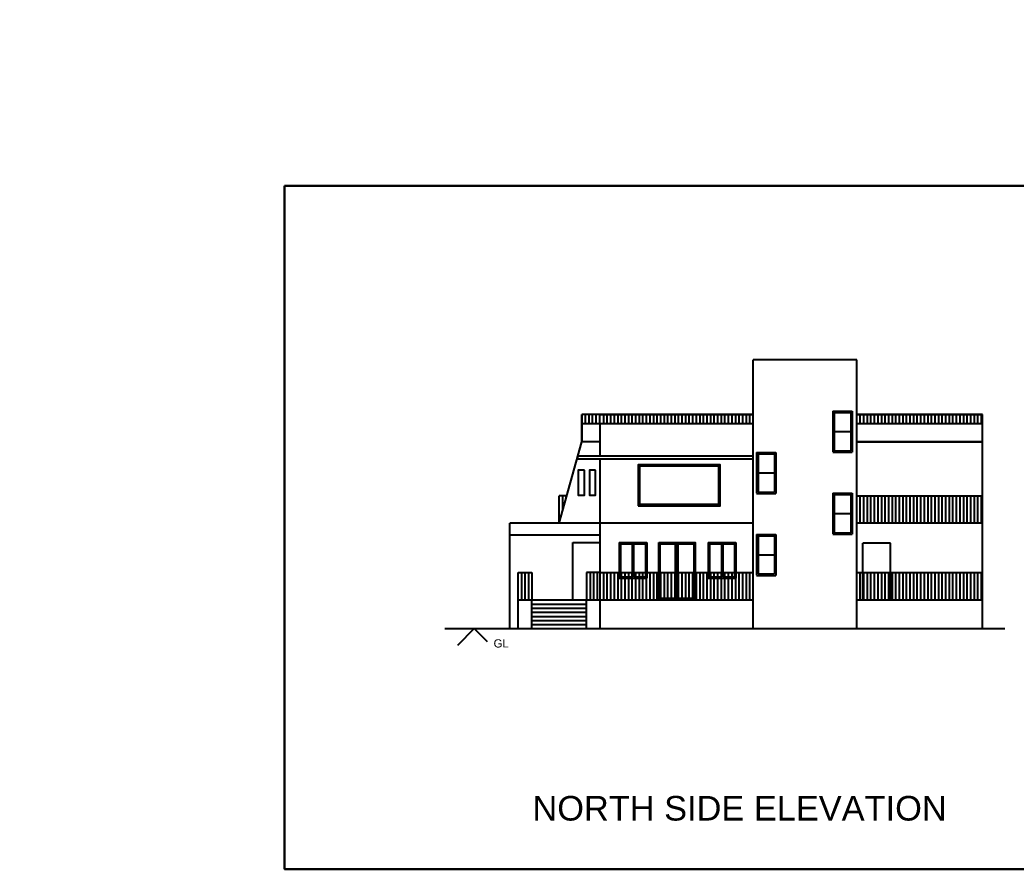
# Model space of a CAD drawing. Header units: metres. Extents: x 3586 to 7307, y 3108 to 6437.
# Drawn here: x 3950.34 to 3986.8, y 3199.54 to 3230.61 of the extents above; entities that cross this region are included whole.
import ezdxf

# ---------------------------------------------------------------- set-up
doc = ezdxf.new("R2010")
doc.units = ezdxf.units.M
for name, color, linetype in [('DOORS', 170, 'Continuous'), ('PDF2_0', 7, 'Continuous'), ('wall', 7, 'Continuous'), ('window', 140, 'Continuous')]:
    doc.layers.add(name, color=color, linetype=linetype)
doc.styles.get("Standard").update_dxf_attribs({"font": 'arial.ttf'})

msp = doc.modelspace()

# ---------------------------------------------------------------- hatches: boundary and pattern name
at = {"layer": 'wall'}
h = msp.add_hatch(dxfattribs=at)
h.set_pattern_fill('ANSI35', color=256, scale=0.05)
h.paths.add_polyline_path([(3848.167, 3244.318), (3847.867, 3244.318), (3847.867, 3242.318), (3847.017, 3242.318), (3847.017, 3242.018), (3848.167, 3242.018)])
h.paths.add_polyline_path([(3852.152, 3245.618), (3850.231, 3245.618), (3850.231, 3245.318), (3852.152, 3245.318)])
h.paths.add_polyline_path([(3851.467, 3245.965), (3851.167, 3245.965), (3851.167, 3245.618), (3851.467, 3245.618)])
h.paths.add_polyline_path([(3851.467, 3247.368), (3851.426, 3247.368), (3851.426, 3247.367), (3851.301, 3247.367), (3851.167, 3247.368), (3851.167, 3246.965), (3851.467, 3246.965)])
h.paths.add_polyline_path([(3851.467, 3249.264), (3851.167, 3249.264), (3851.167, 3248.868), (3851.467, 3248.868)])
h.paths.add_polyline_path([(3851.467, 3250.618), (3851.167, 3250.618), (3851.167, 3250.264), (3851.467, 3250.264)])
h.paths.add_polyline_path([(3852.152, 3250.918), (3849.167, 3250.918), (3849.167, 3250.618), (3852.152, 3250.618)])
h.paths.add_polyline_path([(3849.167, 3250.918), (3848.231, 3250.921), (3848.231, 3250.618), (3849.167, 3250.618)])
h.paths.add_polyline_path([(3842.167, 3247.118), (3841.867, 3247.118), (3841.867, 3245.618), (3842.167, 3245.618)])
h.paths.add_polyline_path([(3837.367, 3245.965), (3837.067, 3245.965), (3837.067, 3245.618), (3837.367, 3245.618)])
h.paths.add_polyline_path([(3837.367, 3248.418), (3837.067, 3248.418), (3837.067, 3246.965), (3837.367, 3246.965)])
h.paths.add_polyline_path([(3916.648, 3245.142), (3915.359, 3245.142), (3915.359, 3250.442), (3915.059, 3250.442), (3915.059, 3245.142), (3913.77, 3245.142), (3913.77, 3244.842), (3916.648, 3244.842)])
h.paths.add_polyline_path([(3913.07, 3245.142), (3912.414, 3245.142), (3912.414, 3244.842), (3913.07, 3244.842)])
h.paths.add_polyline_path([(3912.014, 3245.142), (3910.943, 3245.142), (3910.943, 3244.842), (3912.014, 3244.842)])
h.paths.add_polyline_path([(3910.243, 3245.142), (3908.656, 3245.142), (3908.656, 3244.975), (3908.589, 3244.975), (3908.589, 3245.075), (3908.623, 3245.075), (3908.623, 3245.092, 0.013524), (3908.621, 3245.142), (3908.559, 3245.142), (3908.559, 3244.842), (3910.243, 3244.842)])
h.paths.add_polyline_path([(3907.259, 3245.142), (3904.759, 3245.142), (3904.759, 3247.342), (3905.616, 3247.342), (3905.616, 3247.642), (3904.759, 3247.642), (3904.759, 3250.142), (3905.55, 3250.142), (3905.55, 3250.442), (3904.459, 3250.442), (3904.459, 3244.842), (3907.259, 3244.842)])
h.paths.add_polyline_path([(3907.559, 3246.342), (3907.259, 3246.342), (3907.259, 3245.142), (3907.559, 3245.142)])
h.paths.add_polyline_path([(3921.659, 3246.142), (3921.359, 3246.142), (3921.359, 3245.142), (3919.85, 3245.142), (3919.85, 3244.842), (3921.659, 3244.842)])
h.paths.add_polyline_path([(3922.344, 3245.142), (3921.659, 3245.142), (3921.659, 3244.842), (3922.344, 3244.842)])
h.paths.add_polyline_path([(3921.659, 3250.442), (3919.359, 3250.442), (3919.359, 3250.142), (3921.359, 3250.142), (3921.359, 3249.142), (3921.659, 3249.142)])
h.paths.add_polyline_path([(3922.344, 3250.442), (3921.659, 3250.442), (3921.659, 3250.142), (3922.344, 3250.142)])
h.paths.add_polyline_path([(3922.732, 3253.358), (3922.432, 3253.358), (3922.432, 3251.267), (3922.732, 3251.267)])
h.paths.add_polyline_path([(3919.359, 3250.442), (3918.424, 3250.442), (3918.424, 3250.142), (3919.359, 3250.142)])
h.paths.add_polyline_path([(3914.059, 3250.442), (3912.459, 3250.442), (3912.459, 3250.142), (3914.059, 3250.142)])
h.paths.add_polyline_path([(3912.059, 3250.442), (3910.559, 3250.442), (3910.559, 3250.916), (3910.259, 3250.916), (3910.259, 3250.442), (3907.659, 3250.442), (3907.659, 3250.142), (3912.059, 3250.142)])
h.paths.add_polyline_path([(3910.559, 3251.585), (3910.259, 3251.585), (3910.259, 3250.916), (3910.559, 3250.916)])
h.paths.add_polyline_path([(3910.559, 3254.228), (3910.259, 3254.228), (3910.259, 3253.085), (3910.559, 3253.085)])
h.paths.add_polyline_path([(3911.059, 3254.528), (3907.659, 3254.528), (3907.659, 3254.228), (3911.059, 3254.228)])
h.paths.add_polyline_path([(3916.648, 3254.528), (3912.459, 3254.528), (3912.459, 3254.228), (3916.648, 3254.228)])
h.paths.add_polyline_path([(3917.959, 3254.528), (3916.648, 3254.528), (3916.648, 3254.228), (3917.959, 3254.228)])
h.paths.add_polyline_path([(3907.259, 3250.442), (3906.25, 3250.442), (3906.25, 3250.142), (3907.259, 3250.142)], flags=16)
h.paths.add_polyline_path([(3907.559, 3250.145), (3907.259, 3250.145), (3907.259, 3250.142), (3907.259, 3247.642), (3906.616, 3247.642), (3906.616, 3247.475), (3906.616, 3247.342), (3907.559, 3247.342)])
h.paths.add_polyline_path([(3918.359, 3258.528), (3918.059, 3258.528), (3918.059, 3254.528), (3918.359, 3254.528)])
h.paths.add_polyline_path([(3918.024, 3258.828), (3916.648, 3258.828), (3916.648, 3258.528), (3918.024, 3258.528)])
h.paths.add_polyline_path([(3916.648, 3256.269), (3915.359, 3256.269), (3915.359, 3258.528), (3915.717, 3258.528), (3915.717, 3258.828), (3913.587, 3258.828), (3913.587, 3258.528), (3915.059, 3258.528), (3915.059, 3255.969), (3916.648, 3255.969)])
h.paths.add_polyline_path([(3917.059, 3256.269), (3916.648, 3256.269), (3916.648, 3255.969), (3917.059, 3255.969)])
h.paths.add_polyline_path([(3916.648, 3258.828), (3916.417, 3258.828), (3916.417, 3258.528), (3916.648, 3258.528)], flags=17)
h.paths.add_polyline_path([(3912.014, 3258.828), (3910.181, 3258.828), (3910.181, 3258.528), (3912.014, 3258.528)])
h.paths.add_polyline_path([(3912.887, 3258.828), (3912.414, 3258.828), (3912.414, 3258.528), (3912.887, 3258.528)])
h.paths.add_polyline_path([(3909.481, 3258.828), (3907.659, 3258.828), (3907.659, 3258.528), (3909.481, 3258.528)])
h.paths.add_polyline_path([(3907.559, 3258.528), (3907.259, 3258.528), (3907.259, 3257.821), (3907.559, 3257.821)])
h.paths.add_polyline_path([(3907.559, 3256.321), (3907.259, 3256.321), (3907.259, 3254.528), (3907.559, 3254.528)])
h.paths.add_polyline_path([(3974.088, 3248.523), (3973.788, 3248.523), (3973.788, 3248.112), (3974.088, 3248.112)])
h.paths.add_polyline_path([(3974.088, 3246.812), (3973.788, 3246.812), (3973.788, 3246.008), (3974.088, 3246.008)])
h.paths.add_polyline_path([(3974.088, 3245.558), (3973.788, 3245.558), (3973.788, 3245.108), (3974.088, 3245.108)])
h.paths.add_polyline_path([(3971.088, 3245.558), (3970.788, 3245.558), (3970.788, 3245.108), (3971.088, 3245.108)])
h.paths.add_polyline_path([(3974.088, 3251.488), (3973.788, 3251.488), (3973.788, 3248.973), (3974.088, 3248.973)])
h.paths.add_polyline_path([(3974.088, 3252.838), (3973.788, 3252.838), (3973.788, 3251.938), (3974.088, 3251.938)])
h.paths.add_polyline_path([(3986.261, 3254.488), (3985.961, 3254.488), (3985.961, 3251.073), (3986.261, 3251.073)])
h.paths.add_polyline_path([(3986.261, 3249.573), (3985.961, 3249.573), (3985.961, 3248.108), (3986.261, 3248.108)])
h.paths.add_polyline_path([(3986.261, 3246.608), (3985.961, 3246.608), (3985.961, 3246.008), (3986.261, 3246.008)])
h.paths.add_polyline_path([(3986.261, 3245.558), (3985.961, 3245.558), (3985.961, 3245.108), (3986.261, 3245.108)])
h.paths.add_polyline_path([(3837.662, 3214.728), (3837.362, 3214.728), (3837.362, 3212.178), (3837.662, 3212.178)])
h.paths.add_polyline_path([(3840.212, 3214.728), (3839.912, 3214.728), (3839.912, 3212.178), (3840.212, 3212.178)])
h.paths.add_polyline_path([(3841.952, 3214.728), (3841.652, 3214.728), (3841.652, 3212.178), (3841.952, 3212.178)])
h.paths.add_polyline_path([(3846.032, 3214.728), (3845.732, 3214.728), (3845.732, 3212.178), (3846.032, 3212.178)])
h.paths.add_polyline_path([(3846.032, 3211.728), (3845.732, 3211.728), (3845.732, 3209.178), (3846.032, 3209.178)])
h.paths.add_polyline_path([(3837.662, 3211.728), (3837.362, 3211.728), (3837.362, 3209.178), (3837.662, 3209.178)])
h.paths.add_polyline_path([(3851.332, 3211.278), (3851.332, 3211.728), (3851.032, 3211.728), (3851.032, 3209.178), (3851.332, 3209.178)])
h.paths.add_polyline_path([(3854.632, 3211.728), (3854.332, 3211.728), (3854.332, 3209.178), (3854.632, 3209.178)])
h.paths.add_polyline_path([(3851.332, 3212.778), (3851.032, 3212.778), (3851.032, 3212.178), (3851.332, 3212.178)])
h.paths.add_polyline_path([(3851.332, 3214.728), (3851.032, 3214.728), (3851.032, 3214.273), (3851.332, 3214.273)])
h.paths.add_polyline_path([(3851.332, 3215.928), (3851.032, 3215.928), (3851.032, 3215.178), (3851.332, 3215.178)])
h.paths.add_polyline_path([(3854.632, 3208.728), (3854.332, 3208.728), (3854.332, 3208.278), (3854.632, 3208.278)])
h.paths.add_polyline_path([(3851.332, 3208.728), (3851.032, 3208.728), (3851.032, 3208.278), (3851.332, 3208.278)])
h.paths.add_polyline_path([(3846.032, 3208.728), (3845.732, 3208.728), (3845.732, 3208.278), (3846.032, 3208.278)])
h.paths.add_polyline_path([(3841.952, 3208.728), (3841.652, 3208.728), (3841.652, 3208.278), (3841.952, 3208.278)])
h.paths.add_polyline_path([(3840.212, 3208.728), (3839.912, 3208.728), (3839.912, 3208.278), (3840.212, 3208.278)])
h.paths.add_polyline_path([(3837.662, 3208.728), (3837.362, 3208.728), (3837.362, 3208.278), (3837.662, 3208.278)])

# ---------------------------------------------------------------- linework, layer by layer
at = {"layer": 'DOORS'}
for p, q in [((3974.336, 3209.433), (3974.336, 3211.433)), ((3974.386, 3209.383), (3974.386, 3211.483)), ((3974.436, 3209.433), (3974.436, 3211.433))]:
    msp.add_line(p, q, dxfattribs=at)
msp.add_lwpolyline([(3973.719, 3211.483), (3975.054, 3211.483), (3975.054, 3209.383), (3973.719, 3209.383)], close=True, dxfattribs=at)
for points in [[(3974.336, 3209.433), (3973.769, 3209.433), (3973.769, 3211.433), (3974.336, 3211.433)], [(3974.436, 3211.433), (3975.004, 3211.433), (3975.004, 3209.433), (3974.436, 3209.433)]]:
    msp.add_lwpolyline(points, dxfattribs=at)
at = {"layer": 'PDF2_0', "lineweight": 30}
msp.add_lwpolyline([(3960.029, 3224.534), (3995.028, 3224.534), (3995.028, 3199.537), (3960.029, 3199.537)], close=True, dxfattribs=at)
at = {"layer": 'wall'}
for p, q in [((3977.177, 3208.333), (3977.177, 3218.163)), ((3980.964, 3218.163), (3977.177, 3218.163)), ((3980.964, 3208.333), (3980.964, 3218.163)), ((3977.177, 3216.163), (3970.907, 3216.163)), ((3970.907, 3216.163), (3970.907, 3215.163)), ((3970.907, 3215.163), (3970.907, 3216.163)), ((3971.037, 3215.832), (3971.037, 3216.163)), ((3971.168, 3215.832), (3971.168, 3216.163)), ((3971.298, 3215.832), (3971.298, 3216.163)), ((3971.429, 3215.832), (3971.429, 3216.163)), ((3971.559, 3215.832), (3971.559, 3216.163)), ((3971.577, 3216.163), (3977.177, 3216.163)), ((3971.708, 3215.832), (3971.708, 3216.163)), ((3971.838, 3215.832), (3971.838, 3216.163)), ((3971.969, 3215.832), (3971.969, 3216.163)), ((3972.099, 3215.832), (3972.099, 3216.163)), ((3972.23, 3215.832), (3972.23, 3216.163)), ((3972.36, 3215.832), (3972.36, 3216.163)), ((3972.491, 3215.832), (3972.491, 3216.163)), ((3972.621, 3215.832), (3972.621, 3216.163)), ((3972.752, 3215.832), (3972.752, 3216.163)), ((3972.882, 3215.832), (3972.882, 3216.163)), ((3973.013, 3215.832), (3973.013, 3216.163)), ((3973.143, 3215.832), (3973.143, 3216.163)), ((3973.274, 3215.832), (3973.274, 3216.163)), ((3973.404, 3215.832), (3973.404, 3216.163)), ((3973.535, 3215.832), (3973.535, 3216.163)), ((3973.665, 3215.832), (3973.665, 3216.163)), ((3973.796, 3215.832), (3973.796, 3216.163)), ((3973.926, 3215.832), (3973.926, 3216.163)), ((3974.057, 3215.832), (3974.057, 3216.163)), ((3974.187, 3215.832), (3974.187, 3216.163)), ((3974.318, 3215.832), (3974.318, 3216.163)), ((3974.448, 3215.832), (3974.448, 3216.163)), ((3974.579, 3215.832), (3974.579, 3216.163)), ((3974.709, 3215.832), (3974.709, 3216.163)), ((3974.839, 3215.832), (3974.839, 3216.163)), ((3974.97, 3215.832), (3974.97, 3216.163)), ((3975.1, 3215.832), (3975.1, 3216.163)), ((3975.231, 3215.832), (3975.231, 3216.163)), ((3975.361, 3215.832), (3975.361, 3216.163)), ((3975.492, 3215.832), (3975.492, 3216.163)), ((3975.622, 3215.832), (3975.622, 3216.163)), ((3975.753, 3215.832), (3975.753, 3216.163)), ((3975.883, 3215.832), (3975.883, 3216.163)), ((3976.014, 3215.832), (3976.014, 3216.163)), ((3976.144, 3215.832), (3976.144, 3216.163)), ((3976.275, 3215.832), (3976.275, 3216.163)), ((3976.275, 3215.832), (3976.275, 3216.163)), ((3976.405, 3215.832), (3976.405, 3216.163)), ((3976.536, 3215.832), (3976.536, 3216.163)), ((3976.666, 3215.832), (3976.666, 3216.163)), ((3976.797, 3215.832), (3976.797, 3216.163)), ((3976.927, 3215.832), (3976.927, 3216.163)), ((3977.058, 3215.832), (3977.058, 3216.163)), ((3985.564, 3216.163), (3980.964, 3216.163)), ((3980.964, 3216.163), (3985.564, 3216.163)), ((3980.964, 3215.163), (3980.964, 3216.163)), ((3980.972, 3215.163), (3980.972, 3216.163)), ((3981.095, 3215.832), (3981.095, 3216.163)), ((3981.225, 3215.832), (3981.225, 3216.163)), ((3981.356, 3215.832), (3981.356, 3216.163)), ((3981.486, 3215.832), (3981.486, 3216.163)), ((3981.617, 3215.832), (3981.617, 3216.163)), ((3981.747, 3215.832), (3981.747, 3216.163)), ((3981.878, 3215.832), (3981.878, 3216.163)), ((3982.008, 3215.832), (3982.008, 3216.163)), ((3982.139, 3215.832), (3982.139, 3216.163)), ((3982.269, 3215.832), (3982.269, 3216.163)), ((3982.4, 3215.832), (3982.4, 3216.163)), ((3982.53, 3215.832), (3982.53, 3216.163)), ((3982.66, 3215.832), (3982.66, 3216.163)), ((3982.791, 3215.832), (3982.791, 3216.163)), ((3982.921, 3215.832), (3982.921, 3216.163)), ((3983.052, 3215.832), (3983.052, 3216.163)), ((3983.182, 3215.832), (3983.182, 3216.163)), ((3983.313, 3215.832), (3983.313, 3216.163)), ((3983.443, 3215.832), (3983.443, 3216.163)), ((3983.574, 3215.832), (3983.574, 3216.163)), ((3983.704, 3215.832), (3983.704, 3216.163)), ((3983.835, 3215.832), (3983.835, 3216.163)), ((3983.965, 3215.832), (3983.965, 3216.163)), ((3984.096, 3215.832), (3984.096, 3216.163)), ((3984.226, 3215.832), (3984.226, 3216.163)), ((3984.357, 3215.832), (3984.357, 3216.163)), ((3984.487, 3215.832), (3984.487, 3216.163)), ((3984.618, 3215.832), (3984.618, 3216.163)), ((3984.748, 3215.832), (3984.748, 3216.163)), ((3984.879, 3215.832), (3984.879, 3216.163)), ((3985.009, 3215.832), (3985.009, 3216.163)), ((3985.14, 3215.832), (3985.14, 3216.163)), ((3985.27, 3215.832), (3985.27, 3216.163)), ((3985.401, 3215.832), (3985.401, 3216.163)), ((3985.531, 3215.832), (3985.531, 3216.163)), ((3985.564, 3208.333), (3985.564, 3216.163)), ((3977.177, 3215.832), (3970.907, 3215.832)), ((3971.577, 3215.163), (3971.577, 3215.832)), ((3985.564, 3215.832), (3980.964, 3215.832)), ((3970.077, 3212.198), (3970.907, 3215.163)), ((3971.577, 3215.163), (3970.907, 3215.163)), ((3971.577, 3214.647), (3971.577, 3215.163)), ((3985.564, 3215.163), (3980.964, 3215.163)), ((3980.964, 3215.163), (3985.564, 3215.163)), ((3970.763, 3214.547), (3970.763, 3214.647)), ((3977.177, 3214.647), (3970.763, 3214.647)), ((3970.763, 3214.547), (3977.177, 3214.547)), ((3971.577, 3208.333), (3971.577, 3214.547)), ((3970.077, 3212.198), (3970.077, 3213.198)), ((3970.357, 3213.198), (3970.077, 3213.198)), ((3970.208, 3212.664), (3970.208, 3213.198)), ((3970.338, 3213.131), (3970.338, 3213.198)), ((3980.964, 3213.198), (3985.564, 3213.198)), ((3980.964, 3212.198), (3980.964, 3213.198)), ((3980.972, 3212.198), (3980.972, 3213.198)), ((3981.095, 3212.198), (3981.095, 3213.198)), ((3981.225, 3212.198), (3981.225, 3213.198)), ((3981.356, 3212.198), (3981.356, 3213.198)), ((3981.486, 3212.198), (3981.486, 3213.198)), ((3981.617, 3212.198), (3981.617, 3213.198)), ((3981.747, 3212.198), (3981.747, 3213.198)), ((3981.878, 3212.198), (3981.878, 3213.198)), ((3982.008, 3212.198), (3982.008, 3213.198)), ((3982.139, 3212.198), (3982.139, 3213.198)), ((3982.269, 3212.198), (3982.269, 3213.198)), ((3982.4, 3212.198), (3982.4, 3213.198)), ((3982.53, 3212.198), (3982.53, 3213.198)), ((3982.66, 3212.198), (3982.66, 3213.198)), ((3982.791, 3212.198), (3982.791, 3213.198)), ((3982.921, 3212.198), (3982.921, 3213.198)), ((3983.052, 3212.198), (3983.052, 3213.198)), ((3983.182, 3212.198), (3983.182, 3213.198)), ((3983.313, 3212.198), (3983.313, 3213.198)), ((3983.443, 3212.198), (3983.443, 3213.198)), ((3983.574, 3212.198), (3983.574, 3213.198)), ((3983.704, 3212.198), (3983.704, 3213.198)), ((3983.835, 3212.198), (3983.835, 3213.198)), ((3983.965, 3212.198), (3983.965, 3213.198)), ((3984.096, 3212.198), (3984.096, 3213.198)), ((3984.226, 3212.198), (3984.226, 3213.198)), ((3984.357, 3212.198), (3984.357, 3213.198)), ((3984.487, 3212.198), (3984.487, 3213.198)), ((3984.618, 3212.198), (3984.618, 3213.198)), ((3984.748, 3212.198), (3984.748, 3213.198)), ((3984.879, 3212.198), (3984.879, 3213.198)), ((3985.009, 3212.198), (3985.009, 3213.198)), ((3985.14, 3212.198), (3985.14, 3213.198)), ((3985.27, 3212.198), (3985.27, 3213.198)), ((3985.401, 3212.198), (3985.401, 3213.198)), ((3985.531, 3212.198), (3985.531, 3213.198)), ((3968.277, 3208.333), (3968.277, 3212.198)), ((3971.577, 3212.198), (3968.277, 3212.198)), ((3977.177, 3212.198), (3968.277, 3212.198)), ((3985.564, 3212.198), (3980.964, 3212.198)), ((3971.577, 3211.748), (3968.277, 3211.748)), ((3970.577, 3211.483), (3971.577, 3211.483)), ((3970.577, 3209.383), (3970.577, 3211.483)), ((3981.194, 3209.363), (3981.194, 3211.467)), ((3982.198, 3211.467), (3981.194, 3211.467)), ((3982.198, 3209.363), (3982.198, 3211.467)), ((3968.577, 3209.383), (3968.577, 3210.383)), ((3968.577, 3210.383), (3969.077, 3210.383)), ((3968.708, 3209.383), (3968.708, 3210.383)), ((3968.838, 3209.383), (3968.838, 3210.383)), ((3968.969, 3209.383), (3968.969, 3210.383)), ((3969.077, 3210.383), (3969.077, 3209.383)), ((3971.577, 3210.383), (3971.077, 3210.383)), ((3971.077, 3210.383), (3971.077, 3209.383)), ((3971.208, 3210.383), (3971.208, 3209.383)), ((3971.338, 3210.383), (3971.338, 3209.383)), ((3971.469, 3210.383), (3971.469, 3209.383)), ((3971.577, 3210.383), (3977.177, 3210.383)), ((3971.577, 3209.383), (3971.577, 3210.383)), ((3971.708, 3209.383), (3971.708, 3210.383)), ((3971.838, 3209.383), (3971.838, 3210.383)), ((3971.969, 3209.383), (3971.969, 3210.383)), ((3972.099, 3209.383), (3972.099, 3210.383)), ((3972.23, 3209.383), (3972.23, 3210.383)), ((3972.36, 3209.383), (3972.36, 3210.383)), ((3972.491, 3209.383), (3972.491, 3210.383)), ((3972.621, 3209.383), (3972.621, 3210.383)), ((3972.752, 3209.383), (3972.752, 3210.383)), ((3972.882, 3209.383), (3972.882, 3210.383)), ((3973.013, 3209.383), (3973.013, 3210.383)), ((3973.143, 3209.383), (3973.143, 3210.383)), ((3973.274, 3209.383), (3973.274, 3210.383)), ((3973.404, 3209.383), (3973.404, 3210.383)), ((3973.535, 3209.383), (3973.535, 3210.383)), ((3973.665, 3209.383), (3973.665, 3210.383)), ((3973.796, 3209.383), (3973.796, 3210.383)), ((3973.926, 3209.383), (3973.926, 3210.383)), ((3974.057, 3209.383), (3974.057, 3210.383)), ((3974.187, 3209.383), (3974.187, 3210.383)), ((3974.318, 3209.383), (3974.318, 3210.383)), ((3974.448, 3209.383), (3974.448, 3210.383)), ((3974.579, 3209.383), (3974.579, 3210.383)), ((3974.709, 3209.383), (3974.709, 3210.383)), ((3974.839, 3209.383), (3974.839, 3210.383)), ((3974.97, 3209.383), (3974.97, 3210.383)), ((3975.1, 3209.383), (3975.1, 3210.383)), ((3975.231, 3209.383), (3975.231, 3210.383)), ((3975.361, 3209.383), (3975.361, 3210.383)), ((3975.492, 3209.383), (3975.492, 3210.383)), ((3975.622, 3209.383), (3975.622, 3210.383)), ((3975.753, 3209.383), (3975.753, 3210.383)), ((3975.883, 3209.383), (3975.883, 3210.383)), ((3976.014, 3209.383), (3976.014, 3210.383)), ((3976.144, 3209.383), (3976.144, 3210.383)), ((3976.275, 3209.383), (3976.275, 3210.383)), ((3976.275, 3209.383), (3976.275, 3210.383)), ((3976.405, 3209.383), (3976.405, 3210.383)), ((3976.536, 3209.383), (3976.536, 3210.383)), ((3976.666, 3209.383), (3976.666, 3210.383)), ((3976.797, 3209.383), (3976.797, 3210.383)), ((3976.927, 3209.383), (3976.927, 3210.383)), ((3977.058, 3209.383), (3977.058, 3210.383)), ((3980.964, 3210.383), (3985.564, 3210.383)), ((3980.964, 3209.383), (3980.964, 3210.383)), ((3980.972, 3209.383), (3980.972, 3210.383)), ((3981.095, 3209.383), (3981.095, 3210.383)), ((3981.225, 3209.383), (3981.225, 3210.383)), ((3981.356, 3209.383), (3981.356, 3210.383)), ((3981.486, 3209.383), (3981.486, 3210.383)), ((3981.617, 3209.383), (3981.617, 3210.383)), ((3981.747, 3209.383), (3981.747, 3210.383)), ((3981.878, 3209.383), (3981.878, 3210.383)), ((3982.008, 3209.383), (3982.008, 3210.383)), ((3982.139, 3209.383), (3982.139, 3210.383)), ((3982.269, 3209.383), (3982.269, 3210.383)), ((3982.4, 3209.383), (3982.4, 3210.383)), ((3982.53, 3209.383), (3982.53, 3210.383)), ((3982.66, 3209.383), (3982.66, 3210.383)), ((3982.791, 3209.383), (3982.791, 3210.383)), ((3982.921, 3209.383), (3982.921, 3210.383)), ((3983.052, 3209.383), (3983.052, 3210.383)), ((3983.182, 3209.383), (3983.182, 3210.383)), ((3983.313, 3209.383), (3983.313, 3210.383)), ((3983.443, 3209.383), (3983.443, 3210.383)), ((3983.574, 3209.383), (3983.574, 3210.383)), ((3983.704, 3209.383), (3983.704, 3210.383)), ((3983.835, 3209.383), (3983.835, 3210.383)), ((3983.965, 3209.383), (3983.965, 3210.383)), ((3984.096, 3209.383), (3984.096, 3210.383)), ((3984.226, 3209.383), (3984.226, 3210.383)), ((3984.357, 3209.383), (3984.357, 3210.383)), ((3984.487, 3209.383), (3984.487, 3210.383)), ((3984.618, 3209.383), (3984.618, 3210.383)), ((3984.748, 3209.383), (3984.748, 3210.383)), ((3984.879, 3209.383), (3984.879, 3210.383)), ((3985.009, 3209.383), (3985.009, 3210.383)), ((3985.14, 3209.383), (3985.14, 3210.383)), ((3985.27, 3209.383), (3985.27, 3210.383)), ((3985.401, 3209.383), (3985.401, 3210.383)), ((3985.531, 3209.383), (3985.531, 3210.383)), ((3968.577, 3209.383), (3971.577, 3209.383)), ((3968.577, 3208.333), (3968.577, 3209.383)), ((3969.077, 3208.333), (3969.077, 3209.383)), ((3969.077, 3209.233), (3971.077, 3209.233)), ((3971.077, 3208.333), (3971.077, 3209.383)), ((3971.577, 3209.383), (3977.177, 3209.383)), ((3980.964, 3209.383), (3985.564, 3209.383)), ((3969.077, 3209.083), (3971.077, 3209.083)), ((3969.077, 3208.933), (3971.077, 3208.933)), ((3969.077, 3208.783), (3971.077, 3208.783)), ((3969.077, 3208.633), (3971.077, 3208.633)), ((3969.077, 3208.483), (3971.077, 3208.483)), ((3965.891, 3208.333), (3986.382, 3208.333)), ((3966.97, 3208.333), (3966.356, 3207.721)), ((3966.97, 3208.333), (3967.443, 3207.859))]:
    msp.add_line(p, q, dxfattribs=at)
for points in [[(3971.001, 3214.138), (3970.774, 3214.138), (3970.774, 3213.217), (3971.001, 3213.217)], [(3971.409, 3214.138), (3971.182, 3214.138), (3971.182, 3213.217), (3971.409, 3213.217)]]:
    msp.add_lwpolyline(points, close=True, dxfattribs=at)
at = {"layer": 'window'}
for p, q in [((3980.093, 3216.295), (3980.093, 3214.799)), ((3980.093, 3216.295), (3980.793, 3216.295)), ((3980.143, 3216.245), (3980.143, 3214.845)), ((3980.143, 3216.245), (3980.743, 3216.245)), ((3980.743, 3216.245), (3980.743, 3214.845)), ((3980.793, 3216.295), (3980.793, 3214.795)), ((3980.143, 3215.545), (3980.743, 3215.545)), ((3977.303, 3214.783), (3977.303, 3213.286)), ((3977.303, 3214.783), (3978.003, 3214.783)), ((3977.353, 3214.733), (3977.353, 3213.333)), ((3977.353, 3214.733), (3977.953, 3214.733)), ((3977.953, 3214.733), (3977.953, 3213.333)), ((3978.003, 3214.783), (3978.003, 3213.283)), ((3980.093, 3214.795), (3980.793, 3214.795)), ((3980.143, 3214.845), (3980.743, 3214.845)), ((3977.353, 3214.033), (3977.953, 3214.033)), ((3977.303, 3213.283), (3978.003, 3213.283)), ((3977.353, 3213.333), (3977.953, 3213.333)), ((3980.093, 3213.295), (3980.093, 3211.799)), ((3980.093, 3213.295), (3980.793, 3213.295)), ((3980.143, 3213.245), (3980.143, 3211.845)), ((3980.143, 3213.245), (3980.743, 3213.245)), ((3980.743, 3213.245), (3980.743, 3211.845)), ((3980.793, 3213.295), (3980.793, 3211.795)), ((3980.143, 3212.545), (3980.743, 3212.545)), ((3977.303, 3211.783), (3977.303, 3210.286)), ((3977.303, 3211.783), (3978.003, 3211.783)), ((3978.003, 3211.783), (3978.003, 3210.283)), ((3980.093, 3211.795), (3980.793, 3211.795)), ((3980.143, 3211.845), (3980.743, 3211.845)), ((3972.27, 3211.483), (3973.287, 3211.483)), ((3972.27, 3211.483), (3972.27, 3210.183)), ((3972.32, 3211.433), (3972.752, 3211.433)), ((3972.32, 3211.433), (3972.32, 3210.233)), ((3972.752, 3211.433), (3972.752, 3210.233)), ((3972.802, 3211.433), (3973.237, 3211.433)), ((3972.802, 3211.433), (3972.802, 3210.233)), ((3973.237, 3211.433), (3973.237, 3210.233)), ((3973.287, 3211.483), (3973.287, 3210.183)), ((3975.528, 3211.483), (3976.546, 3211.483)), ((3975.528, 3211.483), (3975.528, 3210.183)), ((3975.578, 3211.433), (3976.011, 3211.433)), ((3975.578, 3211.433), (3975.578, 3210.233)), ((3976.011, 3211.433), (3976.011, 3210.233)), ((3976.061, 3211.433), (3976.496, 3211.433)), ((3976.061, 3211.433), (3976.061, 3210.233)), ((3976.496, 3211.433), (3976.496, 3210.233)), ((3976.546, 3211.483), (3976.546, 3210.183)), ((3977.353, 3211.733), (3977.353, 3210.333)), ((3977.353, 3211.733), (3977.953, 3211.733)), ((3977.953, 3211.733), (3977.953, 3210.333)), ((3977.353, 3211.033), (3977.953, 3211.033)), ((3977.353, 3210.333), (3977.953, 3210.333)), ((3972.27, 3210.183), (3973.287, 3210.183)), ((3972.32, 3210.233), (3972.752, 3210.233)), ((3972.802, 3210.233), (3973.237, 3210.233)), ((3975.528, 3210.183), (3976.546, 3210.183)), ((3975.578, 3210.233), (3976.011, 3210.233)), ((3976.061, 3210.233), (3976.496, 3210.233)), ((3977.303, 3210.283), (3978.003, 3210.283))]:
    msp.add_line(p, q, dxfattribs=at)
for points in [[(3972.963, 3212.833), (3975.963, 3212.833), (3975.963, 3214.333), (3972.963, 3214.333)], [(3973.013, 3212.883), (3975.913, 3212.883), (3975.913, 3214.283), (3973.013, 3214.283)]]:
    msp.add_lwpolyline(points, close=True, dxfattribs=at)

# ---------------------------------------------------------------- texts
at = {"layer": 'wall', "attachment_point": 1}
for s, width, insert, char_height in [('GL', 2.12846, (3967.676, 3207.944), 0.3), ('NORTH SIDE ELEVATION', 23.83322, (3969.098, 3202.212), 0.9)]:
    msp.add_mtext_dynamic_manual_height_columns(s, width=width, gutter_width=12.5, heights=[0], dxfattribs=dict(at, insert=insert, char_height=char_height))

doc.saveas('drawing.dxf')
